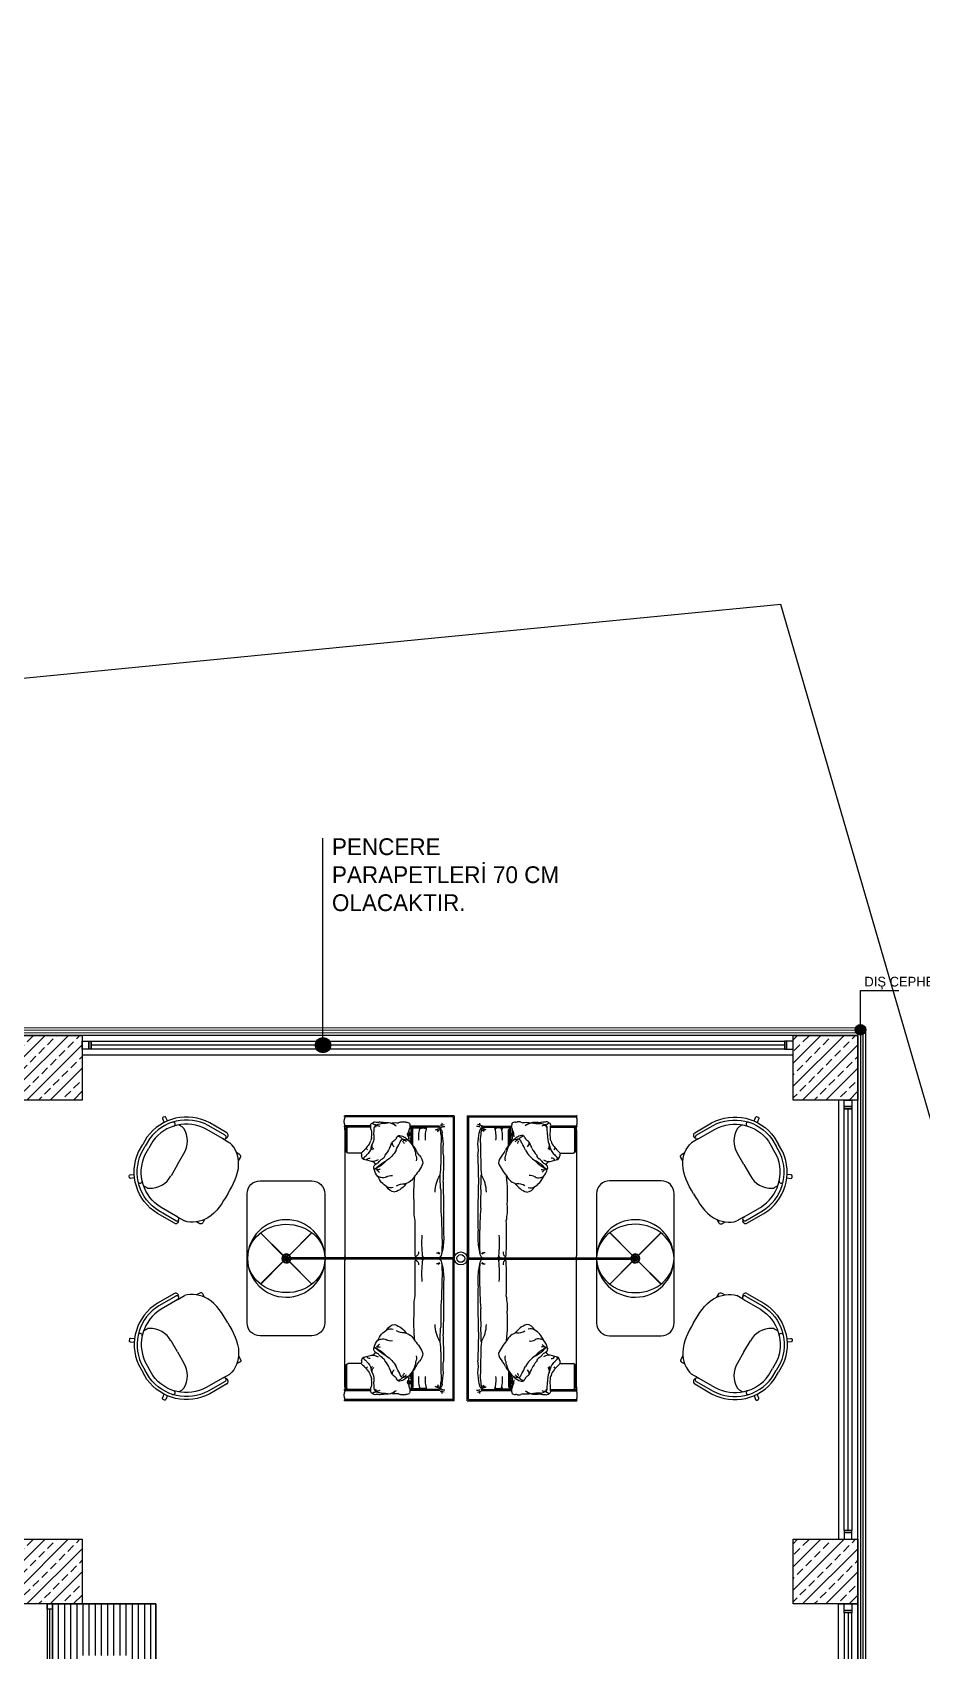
# Model space of a CAD drawing. Header units: millimetres. Extents: x 7998 to 72132, y -12523 to 5591.
# Drawn here: x 66480 to 67168, y -7916 to -6663 of the extents above; entities that cross this region are included whole.
import ezdxf

# ---------------------------------------------------------------- set-up
doc = ezdxf.new("R2010")
doc.units = ezdxf.units.MM
for name, color, linetype, lineweight in [('Xray_Area', 149, 'Continuous', 50), ('Xray_Concrete Arme Column', 8, 'Continuous', 35), ('Xray_Furniture Temporary', 23, 'Continuous', 15), ('Xray_Partition Wall', 254, 'Continuous', 25), ('Xray_Slab', 165, 'Continuous', 15), ('Xray_Text', 253, 'Continuous', 20), ('Xray_Text Area', 252, 'Continuous', 20), ('Xray_Window', 153, 'Continuous', 20)]:
    doc.layers.add(name, color=color, linetype=linetype, lineweight=lineweight)
doc.layers.add('Xray_Column Scan', color=7, linetype='Continuous', lineweight=13, true_color=0x525252)
doc.layers.add('Xray_Hatch', color=7, linetype='Continuous', lineweight=0, true_color=0x424242)
doc.layers.add('Xray_Door', color=155, linetype='Continuous')
doc.styles.add('IC OLCU', font='GOTHIC.TTF', dxfattribs={"height": 13})
doc.styles.add('ODA ISIMLERI', font='GOTHIC.TTF', dxfattribs={"width": 0.8, "height": 27})

# ---------------------------------------------------------------- blocks, each defined once
blk = doc.blocks.new('COUCH19')
at = {"layer": 'Xray_Furniture Temporary'}
for p, q in [((-1.104, 0), (0, 0)), ((-1.104, 0), (-1.104, -0.846)), ((1.104, 0), (0, 0)), ((1.104, 0), (1.104, -0.846)), ((-1.094, -0.01), (0, -0.01)), ((-1.094, -0.01), (-1.094, -0.846)), ((-1.023, -0.121), (-1.023, -0.343)), ((-1.015, -0.121), (-1.015, -0.343)), ((1.094, -0.01), (0, -0.01)), ((0, -0.129), (0, -0.01)), ((0, -0.129), (0, -0.01)), ((1.015, -0.121), (1.015, -0.343)), ((1.023, -0.121), (1.023, -0.343)), ((1.094, -0.01), (1.094, -0.846)), ((0, -0.129), (0, -0.827)), ((0, -0.129), (0, -0.827)), ((-0.891, -0.335), (-1.007, -0.335)), ((-0.881, -0.327), (-1.002, -0.327)), ((-0.872, -0.32), (-0.994, -0.32)), ((0.872, -0.32), (0.994, -0.32)), ((0.881, -0.327), (1.002, -0.327)), ((0.891, -0.335), (1.007, -0.335)), ((-1.039, -0.623), (-1.034, -0.607)), ((-1.034, -0.607), (-1.034, -0.6)), ((1.034, -0.607), (1.034, -0.6)), ((1.039, -0.623), (1.034, -0.607)), ((-1.025, -0.646), (-1.025, -0.846)), ((-1.015, -0.646), (-1.015, -0.821)), ((-0.814, -0.722), (-0.814, -0.821)), ((0.814, -0.722), (0.814, -0.821)), ((1.015, -0.646), (1.015, -0.821)), ((1.025, -0.646), (1.025, -0.846)), ((-1.015, -0.821), (-1.015, -0.846)), ((-0.995, -0.847), (-1.015, -0.846)), ((-1.005, -0.831), (-0.824, -0.831)), ((-1.005, -0.837), (-0.995, -0.837)), ((-0.995, -0.837), (-0.831, -0.837)), ((-0.995, -0.847), (-0.02, -0.847)), ((-0.824, -0.837), (-0.831, -0.837)), ((0.995, -0.847), (0.02, -0.847)), ((1.005, -0.831), (0.824, -0.831)), ((0.824, -0.837), (0.831, -0.837)), ((0.995, -0.837), (0.831, -0.837)), ((1.005, -0.837), (0.995, -0.837)), ((0.995, -0.847), (1.015, -0.846)), ((1.015, -0.821), (1.015, -0.846))]:
    blk.add_line(p, q, dxfattribs=at)
for centre, radius, start, end in [((-1.048, -0.115), 0.0203, 17.0736, 84.3161), ((-0.968, -0.057), 0.0723, 198.2313, 214.9565), ((-1.009, -0.12), 0.0145, 57.2943, 186.5462), ((-0.913, -0.069), 0.108, 182.4523, 195.8536), ((-0.96, -0.21), 0.104, 90.0493, 121.9997), ((-0.964, -0.099), 0.0448, 212.1595, 236.9331), ((-0.996, -0.106), 0.00486, 122.7707, 200.3161), ((-0.966, -0.156), 0.0629, 94.3136, 120.9365), ((-0.97, -0.086), 0.0431, 234.5258, 258.9374), ((-1.423, 4.307), 4.423, 275.8579, 276.9681), ((-0.915, -0.433), 0.331, 85.1525, 97.9068), ((-1.082, -27.361), 27.258, 89.2493, 89.5898), ((-0.842, 0.214), 0.301, 261.6444, 279.9904), ((-0.9, -7.819), 7.737, 87.6972, 89.1894), ((-0.72, -0.634), 0.528, 81.9914, 90.5051), ((-0.667, 1.941), 2.051, 270.5757, 273.7762), ((-0.512, 0.093), 0.242, 237.1993, 269.7033), ((-0.319, -8.828), 8.745, 89.7845, 91.769), ((-0.33, -15.825), 15.721, 90.2143, 90.7368), ((-0.087, -4.683), 4.588, 91.1175, 93.7755), ((-0.266, -0.71), 0.627, 85.799, 91.817), ((-0.14, -1.25), 1.168, 90.3024, 93.9345), ((-0.126, -1.263), 1.168, 85.3696, 92.4609), ((-0.166, -0.628), 0.546, 75.7588, 87.926), ((-0.073, -0.098), 0.0376, 311.3275, 340.0315), ((-0.008, -0.14), 0.0347, 134.9326, 177.5735), ((-0.04, -0.139), 0.0409, 14.1276, 78.4905), ((0.04, -0.139), 0.0409, 101.5095, 165.8724), ((0.166, -0.628), 0.546, 92.074, 104.2412), ((0.126, -1.263), 1.168, 87.5391, 94.6304), ((0.008, -0.14), 0.0347, 2.4265, 45.0674), ((0.073, -0.098), 0.0376, 199.9685, 228.6725), ((0.14, -1.25), 1.168, 86.0655, 89.6976), ((0.087, -4.683), 4.588, 86.2245, 88.8825), ((0.266, -0.71), 0.627, 88.183, 94.201), ((0.319, -8.828), 8.745, 88.231, 90.2155), ((0.33, -15.825), 15.721, 89.2632, 89.7857), ((0.512, 0.093), 0.242, 270.2967, 302.8007), ((0.667, 1.941), 2.051, 266.2238, 269.4243), ((0.9, -7.819), 7.737, 90.8106, 92.3028), ((0.72, -0.634), 0.528, 89.4949, 98.0086), ((1.082, -27.361), 27.258, 90.4102, 90.7507), ((0.842, 0.214), 0.301, 260.0096, 278.3556), ((1.423, 4.307), 4.423, 263.0319, 264.1421), ((0.915, -0.433), 0.331, 82.0932, 94.8475), ((0.96, -0.21), 0.104, 58.0003, 89.9507), ((0.966, -0.156), 0.0629, 59.0635, 85.6864), ((0.97, -0.086), 0.0431, 281.0626, 305.4742), ((0.964, -0.099), 0.0448, 303.0669, 327.8405), ((0.996, -0.106), 0.00486, 339.6839, 57.2293), ((1.009, -0.12), 0.0145, 353.4538, 122.7057), ((0.913, -0.069), 0.108, 344.1464, 357.5477), ((0.968, -0.057), 0.0723, 325.0435, 341.7687), ((1.048, -0.115), 0.0203, 95.6839, 162.9264), ((-0.939, 0.027), 0.251, 252.3074, 275.6547), ((-0.994, -0.25), 0.0327, 92.9653, 130.6064), ((-0.894, -0.245), 0.115, 167.1521, 190.1712), ((-0.856, -0.07), 0.158, 202.4283, 209.546), ((-0.724, -0.349), 0.107, 96.6363, 132.3883), ((-0.88, -0.576), 0.363, 48.2458, 66.6988), ((-0.119, 0.604), 0.855, 266.0301, 276.6241), ((-0.107, -0.054), 0.211, 294.188, 300.3458), ((-0.022, -0.281), 0.0348, 51.0228, 87.0896), ((0.107, -0.054), 0.211, 239.6542, 245.812), ((0.022, -0.281), 0.0348, 92.9104, 128.9772), ((0.119, 0.604), 0.855, 263.3759, 273.9699), ((0.88, -0.576), 0.363, 113.3012, 131.7542), ((0.724, -0.349), 0.107, 47.6117, 83.3637), ((0.939, 0.027), 0.251, 264.3453, 287.6926), ((0.856, -0.07), 0.158, 330.454, 337.5717), ((0.994, -0.25), 0.0327, 49.3936, 87.0347), ((0.894, -0.245), 0.115, 349.8288, 12.8479), ((-1.074, -0.38), 0.0201, 328.1289, 14.357), ((-1.018, -0.373), 0.0366, 132.1042, 182.6049), ((-1.02, -0.443), 0.0992, 87.1233, 102.9613), ((-0.939, -0.024), 0.251, 252.3074, 275.6547), ((-0.994, -0.301), 0.0327, 92.9653, 130.6064), ((-1.013, -0.353), 0.00989, 37.5822, 102.987), ((-1.015, -0.343), 9e-16, 206.5651, 285.6691), ((-0.857, -0.308), 0.154, 166.0216, 193.8638), ((-0.973, -0.351), 0.0372, 124.129, 155.6456), ((-0.806, 2.328), 2.683, 265.7407, 267.224), ((-1.015, -0.433), 0.0861, 60.7186, 83.3154), ((-0.96, -0.34), 0.0224, 233.3829, 291.8634), ((-1.809, -0.344), 0.841, 359.8911, 0.568), ((-1.804, -0.344), 0.841, 359.8911, 0.568), ((-1.799, -0.344), 0.841, 359.8911, 0.568), ((-0.948, -0.373), 0.013, 53.2477, 107.2116), ((-1.79, -0.344), 0.841, 359.8911, 0.568), ((-0.64, -0.622), 0.381, 121.3884, 141.1262), ((-0.477, 1.196), 1.614, 253.4667, 254.2703), ((-0.852, -0.338), 0.079, 177.9406, 186.4844), ((-0.835, -0.393), 0.0868, 155.8952, 185.312), ((-0.839, -0.338), 0.079, 177.9406, 186.4844), ((-0.89, -0.395), 0.0251, 116.2153, 179.4697), ((-0.831, -0.338), 0.079, 177.9406, 186.4844), ((-0.778, -0.489), 0.191, 103.8154, 126.1732), ((-0.87, -0.199), 0.102, 288.1097, 316.2167), ((-0.809, -0.329), 0.0295, 76.0234, 121.4473), ((-0.771, -0.355), 0.0628, 74.6366, 119.4928), ((-0.503, 0.934), 1.247, 263.7654, 274.0351), ((-0.725, -0.457), 0.175, 42.4762, 60.188), ((-0.725, -0.457), 0.175, 42.4762, 60.188), ((-0.668, -0.399), 0.0929, 9.1268, 39.8927), ((-0.683, -0.515), 0.178, 17.8257, 54.356), ((-0.375, 0.101), 0.413, 264.3547, 281.9389), ((-0.196, 4.611), 4.915, 268.9098, 270.7856), ((-0.098, 0.811), 1.115, 268.4407, 274.3812), ((-0.044, -0.31), 0.0328, 17.7761, 99.4289), ((-0.031, -0.275), 0.031, 305.699, 355.589), ((0.031, -0.275), 0.031, 184.411, 234.301), ((0.044, -0.31), 0.0328, 80.5711, 162.2239), ((0.098, 0.811), 1.115, 265.6188, 271.5593), ((0.196, 4.611), 4.915, 269.2144, 271.0902), ((0.375, 0.101), 0.413, 258.0611, 275.6453), ((0.503, 0.934), 1.247, 265.9649, 276.2346), ((0.683, -0.515), 0.178, 125.644, 162.1743), ((0.668, -0.399), 0.0929, 140.1073, 170.8732), ((0.725, -0.457), 0.175, 119.812, 137.5238), ((0.725, -0.457), 0.175, 119.812, 137.5238), ((0.771, -0.355), 0.0628, 60.5072, 105.3634), ((0.87, -0.199), 0.102, 223.7833, 251.8903), ((0.809, -0.329), 0.0295, 58.5527, 103.9766), ((0.778, -0.489), 0.191, 53.8268, 76.1846), ((0.64, -0.622), 0.381, 38.8738, 58.6116), ((0.89, -0.395), 0.0251, 0.5303, 63.7847), ((0.831, -0.338), 0.079, 353.5156, 2.0594), ((0.939, -0.024), 0.251, 264.3453, 287.6926), ((0.477, 1.196), 1.614, 285.7297, 286.5333), ((0.835, -0.393), 0.0868, 354.688, 24.1048), ((0.839, -0.338), 0.079, 353.5156, 2.0594), ((0.852, -0.338), 0.079, 353.5156, 2.0594), ((0.806, 2.328), 2.683, 272.776, 274.2593), ((0.948, -0.373), 0.013, 72.7884, 126.7523), ((1.79, -0.344), 0.841, 179.432, 180.1089), ((0.96, -0.34), 0.0224, 248.1366, 306.6171), ((1.799, -0.344), 0.841, 179.432, 180.1089), ((1.804, -0.344), 0.841, 179.432, 180.1089), ((1.809, -0.344), 0.841, 179.432, 180.1089), ((1.015, -0.433), 0.0861, 96.6846, 119.2814), ((0.973, -0.351), 0.0372, 24.3544, 55.871), ((0.994, -0.301), 0.0327, 49.3936, 87.0347), ((1.013, -0.353), 0.00989, 77.013, 142.4178), ((0.857, -0.308), 0.154, 346.1362, 13.9784), ((1.02, -0.443), 0.0992, 77.0387, 92.8767), ((1.015, -0.343), 9e-16, 254.3309, 333.4349), ((1.018, -0.373), 0.0366, 357.3951, 47.8958), ((1.074, -0.38), 0.0201, 165.643, 211.8711), ((-0.994, -0.395), 0.0636, 175.6653, 199.8843), ((-1.086, -0.435), 0.0374, 5.6263, 29.8671), ((-0.86, -0.46), 0.19, 171.4675, 186.7529), ((-0.686, -0.537), 0.366, 173.7033, 181.7891), ((-0.889, -0.546), 0.167, 144.4063, 162.8186), ((-0.984, -0.517), 0.0736, 131.9223, 151.7581), ((-1.323, -0.552), 0.28, 356.9803, 11.291), ((-0.93, -0.425), 0.0209, 167.8442, 221.0322), ((-0.878, -0.426), 0.0721, 143.309, 175.5501), ((-0.898, -0.443), 0.0477, 118.9683, 174.6945), ((-0.931, -0.431), 0.0166, 205.7118, 264.9652), ((-0.95, -0.491), 0.0469, 30.0924, 67.7997), ((-0.881, -0.376), 0.048, 211.7673, 255.8825), ((-0.868, -0.441), 0.0498, 212.7756, 251.3859), ((-0.886, -0.413), 0.0239, 98.1103, 149.2033), ((-0.896, -0.434), 0.0461, 267.613, 314.7931), ((-0.595, 0.089), 0.592, 239.8006, 245.8501), ((-0.585, -0.588), 0.314, 159.3513, 161.4764), ((-0.167, 1.214), 1.847, 247.1663, 248.1939), ((-0.969, -0.731), 0.258, 48.2668, 63.2858), ((-0.962, -0.668), 0.251, 33.9468, 59.9573), ((-0.564, -0.49), 0.0765, 172.087, 207.6691), ((-0.465, -0.391), 0.111, 176.3175, 210.5975), ((-0.578, -0.461), 0.0648, 291.8488, 0.3181), ((-0.593, -0.493), 0.0481, 323.948, 24.7103), ((0.578, -0.461), 0.0648, 179.6819, 248.1512), ((0.593, -0.493), 0.0481, 155.2897, 216.052), ((0.465, -0.391), 0.111, 329.4025, 3.6825), ((0.564, -0.49), 0.0765, 332.3309, 7.913), ((0.962, -0.668), 0.251, 120.0427, 146.0532), ((0.969, -0.731), 0.258, 116.7142, 131.7332), ((0.595, 0.089), 0.592, 294.1499, 300.1994), ((0.167, 1.214), 1.847, 291.8061, 292.8337), ((0.896, -0.434), 0.0461, 225.2069, 272.387), ((0.585, -0.588), 0.314, 18.5236, 20.6487), ((0.868, -0.441), 0.0498, 288.6141, 327.2244), ((0.886, -0.413), 0.0239, 30.7967, 81.8897), ((0.881, -0.376), 0.048, 284.1175, 328.2327), ((0.95, -0.491), 0.0469, 112.2003, 149.9076), ((0.898, -0.443), 0.0477, 5.3055, 61.0317), ((0.931, -0.431), 0.0166, 275.0348, 334.2882), ((0.878, -0.426), 0.0721, 4.4499, 36.691), ((0.93, -0.425), 0.0209, 318.9678, 12.1558), ((0.889, -0.546), 0.167, 17.1814, 35.5937), ((0.984, -0.517), 0.0736, 28.2419, 48.0777), ((1.323, -0.552), 0.28, 168.709, 183.0197), ((1.086, -0.435), 0.0374, 150.1329, 174.3737), ((0.86, -0.46), 0.19, 353.2471, 8.5325), ((0.686, -0.537), 0.366, 358.2109, 6.2967), ((0.994, -0.395), 0.0636, 340.1157, 4.3347), ((-1.024, -0.613), 0.0321, 161.9809, 225.4662), ((-1.182, -0.548), 0.131, 345.1133, 359.769), ((-0.893, -0.587), 0.162, 178.3049, 185.9426), ((-0.992, -0.65), 0.0551, 132.3214, 167.2209), ((-0.897, -0.539), 0.15, 190.4981, 208.008), ((-0.912, -0.624), 0.12, 156.9441, 171.4926), ((-1.03, -0.627), 0.021, 40.1938, 92.7238), ((-1.008, -0.595), 0.0252, 215.3505, 284.8971), ((-0.956, -0.246), 0.376, 262.9976, 269.9218), ((-0.944, -0.776), 0.154, 66.7964, 94.5064), ((-0.872, -0.602), 0.0345, 250.3736, 320.202), ((-0.798, -0.569), 0.0309, 23.7706, 88.9158), ((-0.704, -0.523), 0.0736, 207.4289, 240.3049), ((-0.824, -0.632), 0.074, 338.2529, 34.2498), ((-0.905, -0.702), 0.23, 28.4078, 49.069), ((-0.431, -0.357), 0.366, 207.8284, 218.7759), ((-0.708, -0.654), 0.0475, 113.0369, 152.7943), ((-1.164, -0.867), 0.508, 30.4515, 33.5103), ((-0.703, -0.598), 0.0259, 206.1911, 303.1573), ((-0.725, -0.61), 0.0249, 24.0334, 69.6184), ((-0.757, -0.636), 0.07, 13.5386, 38.9825), ((-0.812, -0.683), 0.138, 27.1731, 37.2618), ((-0.707, -0.521), 0.101, 280.2692, 316.4215), ((-0.737, -0.592), 0.0518, 347.5061, 20.3402), ((-0.404, -0.825), 0.359, 137.003, 141.7232), ((-0.691, -0.443), 0.158, 291.3084, 330.3796), ((-0.657, -0.57), 0.0307, 318.4165, 9.5076), ((-0.669, -0.55), 0.0453, 340.7695, 33.0701), ((0.691, -0.443), 0.158, 209.6204, 248.6916), ((0.669, -0.55), 0.0453, 146.9299, 199.2305), ((0.657, -0.57), 0.0307, 170.4924, 221.5835), ((0.707, -0.521), 0.101, 223.5785, 259.7308), ((0.404, -0.825), 0.359, 38.2768, 42.997), ((0.737, -0.592), 0.0518, 159.6598, 192.4939), ((0.757, -0.636), 0.07, 141.0175, 166.4614), ((0.812, -0.683), 0.138, 142.7382, 152.8269), ((0.703, -0.598), 0.0259, 236.8427, 333.8089), ((0.905, -0.702), 0.23, 130.931, 151.5922), ((0.725, -0.61), 0.0249, 110.3816, 155.9666), ((0.431, -0.357), 0.366, 321.2241, 332.1716), ((1.164, -0.867), 0.508, 146.4897, 149.5485), ((0.708, -0.654), 0.0475, 27.2057, 66.9631), ((0.704, -0.523), 0.0736, 299.6951, 332.5711), ((0.824, -0.632), 0.074, 145.7502, 201.7471), ((0.798, -0.569), 0.0309, 91.0842, 156.2294), ((0.872, -0.602), 0.0345, 219.798, 289.6264), ((0.944, -0.776), 0.154, 85.4936, 113.2036), ((0.956, -0.246), 0.376, 270.0782, 277.0024), ((1.008, -0.595), 0.0252, 255.1029, 324.6495), ((1.03, -0.627), 0.021, 87.2762, 139.8062), ((0.912, -0.624), 0.12, 8.5074, 23.0559), ((0.897, -0.539), 0.15, 331.992, 349.5019), ((0.992, -0.65), 0.0551, 12.7791, 47.6786), ((1.024, -0.613), 0.0321, 314.5338, 18.0191), ((1.182, -0.548), 0.131, 180.231, 194.8867), ((0.893, -0.587), 0.162, 354.0574, 1.6951), ((-1.03, -0.629), 0.0178, 205.5377, 287.1664), ((-1.02, -0.49), 0.156, 268.1697, 279.3739), ((-0.962, -0.86), 0.219, 83.6792, 98.7215), ((-0.932, -0.683), 0.0412, 54.7023, 97.6283), ((-0.917, -0.717), 0.0675, 38.8585, 82.2417), ((-0.845, -0.558), 0.0857, 243.3753, 262.8098), ((-0.941, -0.799), 0.146, 43.1034, 58.5529), ((-0.856, -0.621), 0.0218, 270.7288, 323.4039), ((-0.889, -0.757), 0.119, 41.7125, 74.0479), ((-0.853, -0.666), 0.0145, 257.1917, 333.3739), ((-0.893, -0.772), 0.0937, 32.4441, 51.2679), ((-0.8, -0.74), 0.0226, 72.9422, 128.2888), ((-0.836, -0.734), 0.0664, 30.0116, 56.9073), ((-0.799, -0.676), 0.0425, 277.944, 324.851), ((-0.776, -0.683), 0.0176, 263.1309, 322.8554), ((-0.746, -0.653), 0.0296, 176.2272, 243.906), ((-1.045, -0.616), 0.293, 343.2655, 351.5283), ((1.045, -0.616), 0.293, 188.4717, 196.7345), ((0.746, -0.653), 0.0296, 296.094, 3.7728), ((0.776, -0.683), 0.0176, 217.1446, 276.8691), ((0.799, -0.676), 0.0425, 215.149, 262.056), ((0.836, -0.734), 0.0664, 123.0927, 149.9884), ((0.8, -0.74), 0.0226, 51.7112, 107.0578), ((0.889, -0.757), 0.119, 105.9521, 138.2875), ((0.893, -0.772), 0.0937, 128.7321, 147.5559), ((0.941, -0.799), 0.146, 121.4471, 136.8966), ((0.856, -0.621), 0.0218, 216.5961, 269.2712), ((0.853, -0.666), 0.0145, 206.6261, 282.8083), ((0.845, -0.558), 0.0857, 277.1902, 296.6247), ((0.917, -0.717), 0.0675, 97.7583, 141.1415), ((0.932, -0.683), 0.0412, 82.3717, 125.2977), ((0.962, -0.86), 0.219, 81.2785, 96.3208), ((1.02, -0.49), 0.156, 260.6261, 271.8303), ((1.03, -0.629), 0.0178, 252.8336, 334.4623), ((-1.099, -0.846), 0.00498, 180, 0), ((-1.059, -0.763), 0.0891, 247.4155, 292.5845), ((-1.02, -0.846), 0.00498, 180, 0), ((-1.005, -0.821), 0.00996, 180, 270), ((-1.005, -0.834), 0.00308, 90, 270), ((-0.995, -0.842), 0.00481, 90, 270), ((-0.831, -0.842), 0.00481, 270, 90), ((-0.824, -0.821), 0.00996, 270, 360), ((-0.824, -0.834), 0.00308, 270, 90), ((-0.02, -0.827), 0.0199, 270, 360), ((0.02, -0.827), 0.0199, 180, 270), ((0.824, -0.821), 0.00996, 180, 270), ((0.824, -0.834), 0.00308, 90, 270), ((0.831, -0.842), 0.00481, 90, 270), ((0.995, -0.842), 0.00481, 270, 90), ((1.005, -0.821), 0.00996, 270, 0), ((1.005, -0.834), 0.00308, 270, 90), ((1.02, -0.846), 0.00498, 180, 0), ((1.059, -0.763), 0.0891, 247.4155, 292.5845), ((1.099, -0.846), 0.00498, 180, 0)]:
    blk.add_arc(centre, radius, start, end, dxfattribs=at)

msp = doc.modelspace()

# ---------------------------------------------------------------- hatches: boundary and pattern name
at = {"layer": 'Xray_Column Scan', "linetype": 'Continuous', "lineweight": 0}
h = msp.add_hatch(dxfattribs=at)
h.set_pattern_fill('ANSI33', color=256, scale=2)
h.set_pattern_definition([(45, (56233.489, -19276.314), (-8.980256, 8.980256), []), (45, (56242.469, -19276.314), (-8.980256, 8.980256), [6.35, -3.175])])
h.paths.add_polyline_path([(66468, -7489.9), (66468, -7439.9), (66518, -7439.9), (66518, -7489.9)])
h = msp.add_hatch(dxfattribs=at)
h.set_pattern_fill('ANSI33', color=256, scale=2)
h.set_pattern_definition([(45, (56833.708, -19276.314), (-8.980256, 8.980256), []), (45, (56842.688, -19276.314), (-8.980256, 8.980256), [6.35, -3.175])])
h.paths.add_polyline_path([(67068.2, -7489.9), (67068.2, -7439.9), (67118.2, -7439.9), (67118.2, -7489.9)])
h = msp.add_hatch(dxfattribs=at)
h.set_pattern_fill('ANSI33', color=256, scale=2)
h.set_pattern_definition([(45, (56233.486, -19666.284), (-8.980256, 8.980256), []), (45, (56242.466, -19666.284), (-8.980256, 8.980256), [6.35, -3.175])])
h.paths.add_polyline_path([(66468, -7879.9), (66468, -7829.9), (66518, -7829.9), (66518, -7879.9)])
h = msp.add_hatch(dxfattribs=at)
h.set_pattern_fill('ANSI33', color=256, scale=2)
h.set_pattern_definition([(45, (56833.706, -19666.284), (-8.980256, 8.980256), []), (45, (56842.686, -19666.284), (-8.980256, 8.980256), [6.35, -3.175])])
h.paths.add_polyline_path([(67068.2, -7879.9), (67068.2, -7829.9), (67118.2, -7829.9), (67118.2, -7879.9)])
at = {"layer": 'Xray_Furniture Temporary', "lineweight": 0, "transparency": 33554610}
h = msp.add_hatch(dxfattribs=at)
h.set_pattern_fill('LINE', color=256, scale=1.5, angle=90)
h.set_pattern_definition([(90, (10707.061, -12513.293), (-4.7625, 3e-16), [])])
h.paths.add_polyline_path([(66575, -8558.9), (66555, -8558.9), (66555, -8578.4), (66555, -8699.9), (66515, -8699.9), (66515, -8578.4), (66515, -8569.9), (66495, -8569.9), (66495, -8719.9), (66575, -8719.9)])
h.paths.add_polyline_path([(66575, -7879.9), (66495, -7879.9), (66495, -8519.9), (66515, -8519.9), (66515, -7919.9), (66555, -7919.9), (66555, -8557.9), (66575, -8557.9)])
h.paths.add_polyline_path([(66555, -8538.4), (66518, -8538.4), (66518, -8578.4), (66555, -8578.4), (66555, -8558.9), (66543.1, -8558.9, -0.256376), (66542.3, -8559.4, -0.957168), (66542.3, -8557.4, -0.256376), (66543.1, -8557.9), (66555, -8557.9)])
at = {"layer": 'Xray_Hatch', "lineweight": 0}
h = msp.add_hatch(color=256, dxfattribs=at)
h.dxf.hatch_style = 1
h.paths.add_polyline_path([(67124.4, -7435.5, 1), (67116.2, -7435.5, 1)])
at = {"layer": 'Xray_Text', "lineweight": 0, "transparency": 33554508}
h = msp.add_hatch(color=1, dxfattribs=at)
h.dxf.hatch_style = 1
h.paths.add_polyline_path([(66704.4, -7441.5, 1), (66704.4, -7453.3, 1)])

# ---------------------------------------------------------------- linework, layer by layer
at = {"lineweight": 0}
for p, q in [((67120.3, -7433.3), (67120.3, -7405)), ((67120.3, -7405), (67150, -7405))]:
    msp.add_line(p, q, dxfattribs=at)
msp.add_circle((67120.3, -7435.5), 4.11, dxfattribs=at)
at = {"layer": 'Xray_Area', "linetype": 'Continuous', "lineweight": 0}
msp.add_lwpolyline([(67058.6, -7106.2), (66804.1, -7131.1), (65519, -7257), (65528.9, -6726.3), (64107.5, -6669.6), (63969.8, -6663.5), (63918, -9021.5), (63882.5, -10621.1), (68003.6, -10621.1), (68006.9, -10369.6), (67810, -9689.3)], close=True, dxfattribs=at)
msp.add_lwpolyline([(64118.2, -10519.9), (67118.2, -10519.9), (67118.2, -7439.9), (65519, -7439.9), (65519, -6829.9), (64118, -6829.9), (64118.2, -10519.9)], dxfattribs=at)
at = {"layer": 'Xray_Concrete Arme Column', "linetype": 'Continuous', "lineweight": 0}
for points in [[(66468, -7489.9), (66468, -7439.9), (66518, -7439.9), (66518, -7489.9), (66468, -7489.9)], [(67068.2, -7489.9), (67068.2, -7439.9), (67118.2, -7439.9), (67118.2, -7489.9), (67068.2, -7489.9)], [(67118.2, -9754.9), (67118.2, -7824.9)], [(66468, -7879.9), (66468, -7829.9), (66518, -7829.9), (66518, -7879.9), (66468, -7879.9)], [(67068.2, -7879.9), (67068.2, -7829.9), (67118.2, -7829.9), (67118.2, -7879.9), (67068.2, -7879.9)]]:
    msp.add_lwpolyline(points, dxfattribs=at)
at = {"layer": 'Xray_Door', "lineweight": 0}
for p, q in [((67061.4, -7447.4), (66524.9, -7447.4)), ((67110.7, -7823), (67110.7, -7496.8)), ((67110.7, -7886.7), (67110.7, -8513))]:
    msp.add_line(p, q, dxfattribs=at)
for points in [[(66523.1, -7450.4), (66518, -7450.4), (66518, -7444.4), (66523.1, -7444.4)], [(66524.9, -7450.4), (66523.1, -7450.4), (66523.1, -7444.4), (66524.9, -7444.4)], [(67061.4, -7450.4), (67063.1, -7450.4), (67063.1, -7444.4), (67061.4, -7444.4)], [(67063.1, -7450.4), (67068.2, -7450.4), (67068.2, -7444.4), (67063.1, -7444.4)], [(67107.7, -7495), (67107.7, -7489.9), (67113.7, -7489.9), (67113.7, -7495)], [(67107.7, -7496.8), (67107.7, -7495), (67113.7, -7495), (67113.7, -7496.8)], [(67107.7, -7823), (67107.7, -7824.7), (67113.7, -7824.7), (67113.7, -7823)], [(67107.7, -7824.7), (67107.7, -7829.9), (67113.7, -7829.9), (67113.7, -7824.7)], [(67107.7, -7885), (67107.7, -7879.9), (67113.7, -7879.9), (67113.7, -7885)], [(67107.7, -7886.7), (67107.7, -7885), (67113.7, -7885), (67113.7, -7886.7)]]:
    msp.add_lwpolyline(points, close=True, dxfattribs=at)
for points in [[(67061.4, -7450.4), (66524.9, -7450.4), (66524.9, -7444.4), (67061.4, -7444.4), (67061.4, -7450.4)], [(67107.7, -7823), (67107.7, -7496.8), (67113.7, -7496.8), (67113.7, -7823), (67107.7, -7823)], [(67107.7, -7886.7), (67107.7, -8513), (67113.7, -8513), (67113.7, -7886.7), (67107.7, -7886.7)]]:
    msp.add_lwpolyline(points, dxfattribs=at)
at = {"layer": 'Xray_Furniture Temporary', "lineweight": 0}
for p, q in [((66592.8, -7509.1), (66595.2, -7510.5)), ((67029.1, -7509.1), (67026.6, -7510.5)), ((66627.2, -7519.9), (66632.2, -7522.9)), ((66994.7, -7519.9), (66989.6, -7522.9)), ((66591.7, -7539.9), (66586.8, -7548.5)), ((66591.7, -7539.9), (66596.7, -7531.3)), ((67030.1, -7539.9), (67025.1, -7531.3)), ((67030.1, -7539.9), (67035.1, -7548.5)), ((66565.5, -7556.2), (66568, -7557.7)), ((67056.3, -7556.2), (67053.8, -7557.7)), ((66592.1, -7580.6), (66597.2, -7583.5)), ((67029.7, -7580.6), (67024.6, -7583.5)), ((66592.1, -7644.3), (66597.2, -7641.3)), ((67029.7, -7644.3), (67024.6, -7641.3)), ((66565.5, -7668.6), (66568, -7667.2)), ((66591.7, -7684.9), (66586.8, -7676.3)), ((67030.1, -7684.9), (67035.1, -7676.3)), ((67056.3, -7668.6), (67053.8, -7667.2)), ((66591.7, -7684.9), (66596.7, -7693.5)), ((67030.1, -7684.9), (67025.1, -7693.5)), ((66627.2, -7704.9), (66632.2, -7702)), ((66994.7, -7704.9), (66989.6, -7702)), ((66592.8, -7715.8), (66595.2, -7714.4)), ((67029.1, -7715.8), (67026.6, -7714.4))]:
    msp.add_line(p, q, dxfattribs=at)
at = {"layer": 'Xray_Furniture Temporary', "linetype": 'Continuous', "lineweight": 0}
for p, q in [((66656.1, -7592.6), (66673.5, -7610)), ((66656.1, -7592.7), (66673.4, -7610.1)), ((66678.4, -7609.9), (66695.7, -7592.5)), ((66678.5, -7610), (66695.8, -7592.6)), ((66943.6, -7610), (66926.2, -7592.6)), ((66943.7, -7609.9), (66926.3, -7592.5)), ((66965.9, -7592.6), (66948.5, -7610)), ((66966, -7592.7), (66948.6, -7610.1)), ((66656.1, -7632.2), (66673.4, -7614.8)), ((66656.2, -7632.3), (66673.5, -7614.9)), ((66674.1, -7612.5), (66673.9, -7612.5)), ((66674.1, -7611.6), (66674.3, -7611.7)), ((66674.3, -7613.2), (66674.1, -7613.3)), ((66674.7, -7611.1), (66674.5, -7611)), ((66674.7, -7613.8), (66674.5, -7613.9)), ((66675.2, -7610.8), (66675.1, -7610.6)), ((66675.2, -7614.2), (66675.1, -7614.4)), ((66676, -7610.4), (66676, -7610.6)), ((66806, -7612), (66676, -7612)), ((66806, -7613), (66676, -7613)), ((66676, -7614.3), (66676, -7614.6)), ((66676.9, -7610.6), (66676.8, -7610.8)), ((66676.9, -7614.4), (66676.8, -7614.2)), ((66677.5, -7611), (66677.3, -7611.1)), ((66677.5, -7613.9), (66677.3, -7613.8)), ((66677.9, -7611.6), (66677.7, -7611.7)), ((66677.7, -7613.2), (66677.9, -7613.3)), ((66678.4, -7615), (66695.7, -7632.4)), ((66678.5, -7614.9), (66695.8, -7632.3)), ((66816, -7612), (66946, -7612)), ((66816, -7613), (66946, -7613)), ((66943.6, -7614.9), (66926.2, -7632.3)), ((66943.7, -7615), (66926.3, -7632.4)), ((66944.1, -7611.6), (66944.3, -7611.7)), ((66944.3, -7613.2), (66944.1, -7613.3)), ((66944.6, -7611), (66944.7, -7611.1)), ((66944.6, -7613.9), (66944.7, -7613.8)), ((66945.2, -7610.6), (66945.3, -7610.8)), ((66945.2, -7614.4), (66945.3, -7614.2)), ((66946, -7610.4), (66946, -7610.6)), ((66946, -7614.3), (66946, -7614.6)), ((66946.8, -7610.8), (66946.9, -7610.6)), ((66946.8, -7614.2), (66946.9, -7614.4)), ((66947.4, -7611.1), (66947.5, -7611)), ((66947.4, -7613.8), (66947.5, -7613.9)), ((66947.9, -7611.6), (66947.7, -7611.7)), ((66947.7, -7613.2), (66947.9, -7613.3)), ((66947.9, -7612.5), (66948.1, -7612.5)), ((66965.9, -7632.3), (66948.5, -7614.9)), ((66966, -7632.2), (66948.6, -7614.8))]:
    msp.add_line(p, q, dxfattribs=at)
at = {"layer": 'Xray_Furniture Temporary', "lineweight": 0}
for points in [[(66584, -7506.1), (66582.8, -7503.3, 0.414214), (66581.7, -7502.8), (66580.7, -7503.2, 0.414214), (66580.3, -7504.3), (66581.5, -7507.3)], [(67037.9, -7506.1), (67039.1, -7503.3, -0.414214), (67040.2, -7502.8), (67041.1, -7503.2, -0.414214), (67041.5, -7504.3), (67040.3, -7507.3)], [(66629.9, -7515.2), (66616.7, -7507.6, 0.377301), (66568.2, -7518.7), (66564.9, -7524.4)], [(66628.7, -7517.2), (66615.6, -7509.6, 0.376145), (66570.1, -7520), (66566.9, -7525.6)], [(66627.2, -7519.9), (66614.1, -7512.4, 0.374359), (66572.7, -7521.7), (66569.6, -7527.1)], [(66992, -7515.2), (67005.1, -7507.6, -0.377301), (67053.6, -7518.7), (67056.9, -7524.4)], [(66993.1, -7517.2), (67006.2, -7509.6, -0.376145), (67051.7, -7520), (67054.9, -7525.6)], [(66994.7, -7519.9), (67007.8, -7512.4, -0.374359), (67049.1, -7521.7), (67052.2, -7527.1)], [(66589.4, -7585.3), (66576.3, -7577.7, -0.377301), (66561.6, -7530.1), (66564.9, -7524.4)], [(66590.6, -7583.3), (66577.4, -7575.7, -0.376145), (66563.7, -7531.2), (66566.9, -7525.6)], [(66592.1, -7580.6), (66579.1, -7573, -0.374359), (66566.5, -7532.6), (66569.6, -7527.1)], [(67029.7, -7580.6), (67042.8, -7573, 0.374359), (67055.4, -7532.6), (67052.2, -7527.1)], [(67031.3, -7583.3), (67044.4, -7575.7, 0.376145), (67058.2, -7531.2), (67054.9, -7525.6)], [(67032.4, -7585.3), (67045.6, -7577.7, 0.377301), (67060.2, -7530.1), (67056.9, -7524.4)], [(66639, -7537), (66640.5, -7534.3, 0.414214), (66639.9, -7532), (66637.5, -7530.6)], [(66982.9, -7537), (66981.3, -7534.3, -0.414214), (66981.9, -7532), (66984.3, -7530.6)], [(66558.6, -7550.1), (66555.5, -7550.5, -0.414214), (66554.6, -7549.8), (66554.4, -7548.8, -0.414214), (66555.2, -7547.8), (66558.4, -7547.4)], [(67063.3, -7550.1), (67066.3, -7550.5, 0.414214), (67067.3, -7549.8), (67067.4, -7548.8, 0.414214), (67066.7, -7547.8), (67063.5, -7547.4)], [(66612.8, -7582.3), (66611.3, -7585, -0.414214), (66609, -7585.6), (66606.6, -7584.2)], [(67009, -7582.3), (67010.6, -7585, 0.414214), (67012.9, -7585.6), (67015.3, -7584.2)], [(66589.4, -7639.6), (66576.3, -7647.2, 0.377301), (66561.6, -7694.7), (66564.9, -7700.4)], [(66612.8, -7642.6), (66611.3, -7639.9, 0.414214), (66609, -7639.3), (66606.6, -7640.7)], [(67009, -7642.6), (67010.6, -7639.9, -0.414214), (67012.9, -7639.3), (67015.3, -7640.7)], [(67032.4, -7639.6), (67045.6, -7647.2, -0.377301), (67060.2, -7694.7), (67056.9, -7700.4)], [(66590.6, -7641.6), (66577.4, -7649.1, 0.376145), (66563.7, -7693.7), (66566.9, -7699.3)], [(66592.1, -7644.3), (66579.1, -7651.8, 0.374359), (66566.5, -7692.3), (66569.6, -7697.7)], [(67029.7, -7644.3), (67042.8, -7651.8, -0.374359), (67055.4, -7692.3), (67052.2, -7697.7)], [(67031.3, -7641.6), (67044.4, -7649.1, -0.376145), (67058.2, -7693.7), (67054.9, -7699.3)], [(66558.6, -7674.8), (66555.5, -7674.4, 0.414214), (66554.6, -7675.1), (66554.4, -7676.1, 0.414214), (66555.2, -7677), (66558.4, -7677.4)], [(67063.3, -7674.8), (67066.3, -7674.4, -0.414214), (67067.3, -7675.1), (67067.4, -7676.1, -0.414214), (67066.7, -7677), (67063.5, -7677.4)], [(66639, -7687.9), (66640.5, -7690.6, -0.414214), (66639.9, -7692.9), (66637.5, -7694.2)], [(66982.9, -7687.9), (66981.3, -7690.6, 0.414214), (66981.9, -7692.9), (66984.3, -7694.2)], [(66629.9, -7709.6), (66616.7, -7717.2, -0.377301), (66568.2, -7706.1), (66564.9, -7700.4)], [(66628.7, -7707.7), (66615.6, -7715.2, -0.376145), (66570.1, -7704.9), (66566.9, -7699.3)], [(66627.2, -7704.9), (66614.1, -7712.5, -0.374359), (66572.7, -7703.2), (66569.6, -7697.7)], [(66992, -7709.6), (67005.1, -7717.2, 0.377301), (67053.6, -7706.1), (67056.9, -7700.4)], [(66993.1, -7707.7), (67006.2, -7715.2, 0.376145), (67051.7, -7704.9), (67054.9, -7699.3)], [(66994.7, -7704.9), (67007.8, -7712.5, 0.374359), (67049.1, -7703.2), (67052.2, -7697.7)], [(66584, -7718.7), (66582.8, -7721.6, -0.414214), (66581.7, -7722.1), (66580.7, -7721.7, -0.414214), (66580.3, -7720.6), (66581.5, -7717.6)], [(67037.9, -7718.7), (67039.1, -7721.6, 0.414214), (67040.2, -7722.1), (67041.1, -7721.7, 0.414214), (67041.5, -7720.6), (67040.3, -7717.6)]]:
    msp.add_lwpolyline(points, format="xyb", dxfattribs=at)
at = {"layer": 'Xray_Furniture Temporary', "linetype": 'Continuous', "lineweight": 0}
for points in [[(66705.7, -7562.4), (66705.7, -7662.4, -0.414214), (66695.7, -7672.4), (66655.7, -7672.4, -0.414214), (66645.7, -7662.4), (66645.7, -7562.4, -0.414214), (66655.7, -7552.4), (66695.7, -7552.4, -0.414214)], [(66916.1, -7562.4), (66916.1, -7662.4, 0.414214), (66926.1, -7672.4), (66966.1, -7672.4, 0.414214), (66976.1, -7662.4), (66976.1, -7562.4, 0.414214), (66966.1, -7552.4), (66926.1, -7552.4, 0.414214)]]:
    msp.add_lwpolyline(points, format="xyb", close=True, dxfattribs=at)
at = {"layer": 'Xray_Furniture Temporary', "lineweight": 0, "transparency": 33554610}
msp.add_lwpolyline([(66575, -7879.9), (66495, -7879.9), (66495, -8519.9), (66518, -8519.9), (66518, -8569.9), (66495, -8569.9), (66495, -8719.9), (66575, -8719.9), (66575, -7879.9)], dxfattribs=at)
msp.add_lwpolyline([(66575, -8719.9), (66495, -8719.9), (66495, -7879.9), (66575, -7879.9)], close=True, dxfattribs=at)
at = {"layer": 'Xray_Furniture Temporary', "linetype": 'Continuous', "lineweight": 0}
for radius in [5, 3]:
    msp.add_circle((66811, -7612.5), radius, dxfattribs=at)
at = {"layer": 'Xray_Furniture Temporary', "lineweight": 0}
for centre, radius, start, end in [((66588.4, -7508.6), 1.57, 292.4703, 102.6083), ((66593.1, -7514.1), 4.2, 32.4828, 60), ((66581.4, -7521.6), 18.1, 327.7057, 32.4828), ((66628.6, -7517.2), 2.32, 288.6101, 55.7477), ((66993.3, -7517.2), 2.32, 124.2523, 251.3899), ((67040.4, -7521.6), 18.1, 147.5172, 212.2943), ((67028.7, -7514.1), 4.2, 120, 147.5172), ((67033.4, -7508.6), 1.57, 77.3917, 247.5297), ((66627.9, -7518.6), 1.57, 240, 60), ((66993.9, -7518.6), 1.57, 120, 300), ((66562.9, -7552.7), 1.57, 197.3917, 7.5297), ((66570.7, -7540.1), 18.1, 267.5172, 332.2943), ((67051.1, -7540.1), 18.1, 207.7057, 272.4828), ((67058.9, -7552.7), 1.57, 172.4703, 342.6083), ((66570.1, -7554), 4.2, 240, 267.5172), ((67051.7, -7554), 4.2, 272.4828, 300), ((66590.4, -7583.2), 2.32, 244.2523, 11.3899), ((66591.3, -7581.9), 1.57, 240, 60), ((67030.5, -7581.9), 1.57, 120, 300), ((67031.4, -7583.2), 2.32, 168.6101, 295.7477), ((66590.4, -7641.7), 2.32, 348.6101, 115.7477), ((67031.4, -7641.7), 2.32, 64.2523, 191.3899), ((66591.3, -7642.9), 1.57, 300, 120), ((67030.5, -7642.9), 1.57, 60, 240), ((66562.9, -7672.1), 1.57, 352.4703, 162.6083), ((66570.1, -7670.8), 4.2, 92.4828, 120), ((66570.7, -7684.8), 18.1, 27.7057, 92.4828), ((67051.1, -7684.8), 18.1, 87.5172, 152.2943), ((67051.7, -7670.8), 4.2, 60, 87.5172), ((67058.9, -7672.1), 1.57, 17.3917, 187.5297), ((66581.4, -7703.2), 18.1, 327.5172, 32.2943), ((67040.4, -7703.2), 18.1, 147.7057, 212.4828), ((66588.4, -7716.3), 1.57, 257.3917, 67.5297), ((66593.1, -7710.7), 4.2, 300, 327.5172), ((66627.9, -7706.3), 1.57, 300, 120), ((66628.6, -7707.7), 2.32, 304.2523, 71.3899), ((66993.3, -7707.7), 2.32, 108.6101, 235.7477), ((66993.9, -7706.3), 1.57, 60, 240), ((67028.7, -7710.7), 4.2, 212.4828, 240), ((67033.4, -7716.3), 1.57, 112.4703, 282.6083)]:
    msp.add_arc(centre, radius, start, end, dxfattribs=at)
at = {"layer": 'Xray_Furniture Temporary', "linetype": 'Continuous', "lineweight": 0}
for centre, radius, start, end in [((66676, -7612.5), 30, 0.955, 359.045), ((66946, -7612.5), 30, 180.955, 179.045), ((66676, -7612.5), 3.5, 8.2132, 351.7868), ((66676, -7612.5), 3.03, 9.507, 350.493), ((66676, -7612.5), 2.1, 180, 205), ((66676, -7612.5), 2.1, 135, 155), ((66676, -7612.5), 1.88, 155, 180), ((66676, -7612.5), 1.68, 17.3476, 342.6524), ((66676, -7612.5), 1.88, 205, 225), ((66676, -7612.5), 2.1, 225, 245), ((66676, -7612.5), 1.88, 115, 135), ((66676, -7612.5), 1.29, 22.7505, 337.2495), ((66676, -7612.5), 0.946, 31.9053, 328.0947), ((66676, -7612.5), 2.1, 90, 115), ((66676, -7612.5), 1.88, 245, 270), ((66676, -7612.5), 0.502, 85.4906, 274.5094), ((66676, -7612.5), 1.88, 65, 90), ((66676, -7612.5), 2.1, 270, 295), ((66676, -7612.5), 1.88, 295, 315), ((66676, -7612.5), 2.1, 45, 65), ((66676, -7612.5), 1.88, 25, 45), ((66676, -7612.5), 2.1, 315, 335), ((66676, -7612.5), 1.88, 335, 344.5425), ((66676, -7612.5), 2.1, 13.7734, 25), ((66946, -7612.5), 3.5, 188.2132, 171.7868), ((66946, -7612.5), 3.03, 189.507, 170.493), ((66946, -7612.5), 2.1, 155, 166.2266), ((66946, -7612.5), 2.1, 205, 225), ((66946, -7612.5), 1.88, 195.4575, 205), ((66946, -7612.5), 1.88, 135, 155), ((66946, -7612.5), 1.68, 197.3476, 162.6524), ((66946, -7612.5), 2.1, 115, 135), ((66946, -7612.5), 1.88, 225, 245), ((66946, -7612.5), 1.29, 202.7505, 157.2495), ((66946, -7612.5), 0.946, 211.9053, 148.0947), ((66946, -7612.5), 2.1, 245, 270), ((66946, -7612.5), 1.88, 90, 115), ((66946, -7612.5), 2.1, 65, 90), ((66946, -7612.5), 0.502, 265.4906, 94.5094), ((66946, -7612.5), 1.88, 270, 295), ((66946, -7612.5), 1.88, 45, 65), ((66946, -7612.5), 2.1, 295, 315), ((66946, -7612.5), 1.88, 315, 335), ((66946, -7612.5), 2.1, 25, 45), ((66946, -7612.5), 1.88, 0, 25), ((66946, -7612.5), 2.1, 335, 0)]:
    msp.add_arc(centre, radius, start, end, dxfattribs=at)
at = {"layer": 'Xray_Furniture Temporary', "linetype": 'Continuous', "lineweight": 0, "extrusion": (0, 0, -1)}
msp.add_ellipse((66676, -7612.5), major_axis=(30, 0), ratio=0.882006, start_param=0.018899, end_param=6.264287, dxfattribs=at)
at = {"layer": 'Xray_Furniture Temporary', "linetype": 'Continuous', "lineweight": 0}
msp.add_ellipse((66946, -7612.5), major_axis=(-30, 0), ratio=0.882006, start_param=0.018899, end_param=6.264287, dxfattribs=at)
at = {"layer": 'Xray_Furniture Temporary', "lineweight": 0}
for points in [[(66627.8, -7520.1), (66627.2, -7519.9), (66626.7, -7519.6), (66626.1, -7519.3)], [(66994, -7520.1), (66994.6, -7519.9), (66995.2, -7519.6), (66995.7, -7519.3)], [(66592.6, -7581), (66592.1, -7580.7), (66591.6, -7580.3), (66591.1, -7580)], [(67029.2, -7581), (67029.7, -7580.7), (67030.2, -7580.3), (67030.7, -7580)], [(66592.6, -7643.8), (66592.1, -7644.2), (66591.6, -7644.5), (66591.1, -7644.9)], [(67029.2, -7643.8), (67029.7, -7644.2), (67030.2, -7644.5), (67030.7, -7644.9)], [(66627.8, -7704.7), (66627.2, -7705), (66626.7, -7705.3), (66626.1, -7705.5)], [(66994, -7704.7), (66994.6, -7705), (66995.2, -7705.3), (66995.7, -7705.5)]]:
    msp.add_open_spline(points, degree=3, dxfattribs=at)
for points in [[(66630.7, -7562.4), (66634.9, -7555.2), (66642.1, -7542.6), (66636.9, -7526.7), (66632.2, -7522.9)], [(66991.1, -7562.4), (66987, -7555.2), (66979.7, -7542.6), (66985, -7526.7), (66989.6, -7522.9)], [(66630.7, -7562.4), (66626.5, -7569.6), (66619.2, -7582.3), (66602.8, -7585.6), (66597.2, -7583.5)], [(66991.1, -7562.4), (66995.3, -7569.6), (67002.6, -7582.3), (67019, -7585.6), (67024.6, -7583.5)], [(66630.7, -7662.4), (66626.5, -7655.2), (66619.2, -7642.6), (66602.8, -7639.2), (66597.2, -7641.3)], [(66991.1, -7662.4), (66995.3, -7655.2), (67002.6, -7642.6), (67019, -7639.2), (67024.6, -7641.3)], [(66630.7, -7662.4), (66634.9, -7669.7), (66642.1, -7682.3), (66636.9, -7698.2), (66632.2, -7702)], [(66991.1, -7662.4), (66987, -7669.7), (66979.7, -7682.3), (66985, -7698.2), (66989.6, -7702)]]:
    msp.add_open_spline(points, degree=3, knots=[0, 0, 0, 0, 288.218696, 504.297034, 504.297034, 504.297034, 504.297034], dxfattribs=at)
at = {"layer": 'Xray_Partition Wall', "lineweight": 0}
for points in [[(66518, -7439.9), (66518, -7454.9), (67068.2, -7454.9), (67068.2, -7439.9)], [(67103.2, -7829.9), (67118.2, -7829.9), (67118.2, -7489.9), (67103.2, -7489.9)], [(67103.2, -7879.9), (67118.2, -7879.9), (67118.2, -8519.9), (67103.2, -8519.9)]]:
    msp.add_lwpolyline(points, close=True, dxfattribs=at)
at = {"layer": 'Xray_Slab', "linetype": 'Continuous', "lineweight": 0}
for points in [[(64112.2, -6823.9), (65525, -6823.9), (65525, -7433.4), (67124.2, -7433.9), (67124.2, -10525.9), (64112.2, -10525.9)], [(64114.2, -6825.9), (65523, -6825.9), (65523, -7435.4), (67122.2, -7435.9), (67122.2, -10523.9), (64114.2, -10523.9)], [(64116.2, -6827.9), (65521, -6827.9), (65521, -7437.4), (67120.2, -7437.9), (67120.2, -10521.9), (64116.2, -10521.9)]]:
    msp.add_lwpolyline(points, close=True, dxfattribs=at)
at = {"layer": 'Xray_Text', "color": 1, "lineweight": 0}
msp.add_line((66704.3, -7447.4), (66704.3, -7287.3), dxfattribs=at)
msp.add_circle((66704.4, -7447.4), 5.87, dxfattribs=at)
at = {"layer": 'Xray_Window', "lineweight": 0}
for p, q in [((66493, -8197.9), (66493, -7883.9)), ((66518, -7879.9), (66575, -7879.9))]:
    msp.add_line(p, q, dxfattribs=at)
for points in [[(66491, -8519.9), (66495, -8519.9), (66495, -7879.9), (66491, -7879.9)], [(66491, -7883.9), (66491, -7879.9), (66495, -7879.9), (66495, -7883.9)]]:
    msp.add_lwpolyline(points, close=True, dxfattribs=at)

# ---------------------------------------------------------------- block references
at = {"layer": 'Xray_Furniture Temporary', "lineweight": 0, "yscale": 100, "zscale": 100}
for p, xscale, rotation in [((66806, -7612.4), -100, 270), ((66815.9, -7612.4), 100, 90.00000000000001)]:
    msp.add_blockref('COUCH19', p, dxfattribs=dict(at, xscale=xscale, rotation=rotation))

# ---------------------------------------------------------------- texts
at = {"layer": 'Xray_Text', "color": 1, "linetype": 'Continuous', "lineweight": 0, "insert": (66711.3, -7287.3), "char_height": 13, "attachment_point": 1, "style": 'IC OLCU'}
msp.add_mtext_dynamic_manual_height_columns('PENCERE PARAPETLERİ 70 CM OLACAKTIR.', width=185.648, gutter_width=65, heights=[0], dxfattribs=at)
at = {"layer": 'Xray_Text Area', "lineweight": 0, "style": 'ODA ISIMLERI'}
msp.add_text('DIŞ CEPHE KAPLAMA', height=7.5, dxfattribs=at).set_placement((67123.3, -7402))

doc.saveas('drawing.dxf')
